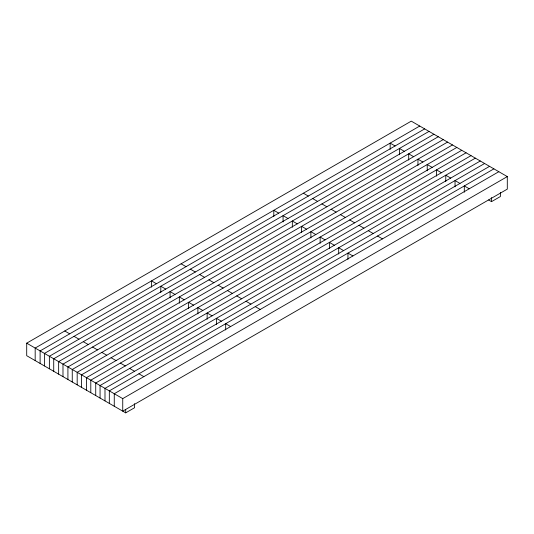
<?xml version="1.0" encoding="UTF-8"?>
<svg xmlns="http://www.w3.org/2000/svg" width="534" height="534" viewBox="0 0 534 534"><rect width="100%" height="100%" fill="white"/><g stroke="black" fill="none" stroke-linecap="round" stroke-linejoin="round"><path stroke-width="0.8" d="M134.575 403.664L134.575 407.729L125.697 412.855L26.7 355.697L26.7 343.168L411.26 121.145L507.3 176.594L507.3 189.123L122.74 411.147L122.74 398.618L507.3 176.594M419.737 126.044L35.177 348.068L35.177 360.59M424.67 128.888L40.11 350.911L40.11 363.44M429.009 131.397L44.449 353.421L44.449 365.944M433.935 134.241L49.382 356.265L49.382 368.787M438.274 136.744L53.72 358.768L53.72 371.297M443.207 139.594L58.647 361.618L58.647 374.14M447.545 142.097L62.985 364.121L62.985 376.644M452.478 144.941L67.918 366.965L67.918 379.494M456.817 147.451L72.257 369.475L72.257 381.997M461.743 150.294L77.183 372.318L77.183 384.84M466.082 152.797L81.522 374.821L81.522 387.35M471.015 155.648L86.455 377.671L86.455 390.194M475.353 158.151L90.793 380.175L90.793 392.697M480.28 161.001L95.726 383.018L95.726 395.547M484.618 163.504L100.065 385.528L100.065 398.05M489.551 166.348L104.991 388.372L104.991 400.894M493.89 168.857L109.33 390.875L109.33 403.404M498.823 171.701L114.263 393.725L114.263 406.247M488.643 199.983L491.52 201.645L500.398 196.525L500.398 192.454M395.087 145.969L390.16 143.125L390.16 149.387M404.358 151.322L399.425 148.472L399.425 154.733M413.623 156.669L408.697 153.825L408.697 160.087M422.895 162.022L417.962 159.179L417.962 165.44M432.166 167.376L427.233 164.525L427.233 170.793M441.431 172.722L436.505 169.879L436.505 176.14M450.703 178.076L445.77 175.232L445.77 181.493M459.968 183.429L455.041 180.579L455.041 186.847M469.239 188.782L464.306 185.932L464.306 192.193M303.385 193.221L308.318 196.065M312.657 198.568L317.583 201.418M321.922 203.921L326.855 206.771M331.193 209.275L336.12 212.118M340.458 214.628L345.391 217.471M349.73 219.975L354.663 222.825M359.002 225.328L363.928 228.172M368.266 230.681L373.199 233.525M377.538 236.028L382.464 238.878M278.735 213.146L273.802 210.296L273.802 216.564M288 218.499L283.073 215.649L283.073 221.91M297.271 223.846L292.338 221.003L292.338 227.264M306.543 229.199L301.61 226.349L301.61 232.617M315.808 234.553L310.881 231.703L310.881 237.964M325.079 239.899L320.146 237.056L320.146 243.317M334.344 245.253L329.418 242.409L329.418 248.67M343.616 250.606L338.683 247.756L338.683 254.017M352.887 255.953L347.954 253.109L347.954 259.37M181.113 263.809L186.046 266.66M190.384 269.163L195.317 272.006M199.656 274.516L204.582 277.36M208.921 279.863L213.854 282.713M218.192 285.216L223.119 288.066M227.457 290.569L232.39 293.413M236.729 295.923L241.662 298.766M246 301.269L250.927 304.12M255.265 306.623L260.198 309.466M156.462 283.734L151.536 280.891L151.536 287.152M165.734 289.088L160.801 286.244L160.801 292.505M174.998 294.441L170.072 291.591L170.072 297.859M184.27 299.794L179.337 296.944L179.337 303.205M193.542 305.141L188.609 302.297L188.609 308.559M202.807 310.494L197.88 307.644L197.88 313.912M212.078 315.848L207.145 312.997L207.145 319.259M221.343 321.194L216.417 318.351L216.417 324.612M230.615 326.548L225.682 323.704L225.682 329.965M64.761 330.987L69.694 333.837M74.032 336.34L78.959 339.183M83.297 341.693L88.23 344.537M92.569 347.04L97.495 349.89M101.834 352.393L106.767 355.237M111.105 357.747L116.038 360.59M120.377 363.093L125.303 365.944M129.642 368.447L134.575 371.297M138.913 373.8L143.84 376.644M26.7 343.168L122.74 398.618M491.52 197.58L491.52 201.645M125.697 409.598L125.697 412.855"/></g></svg>
